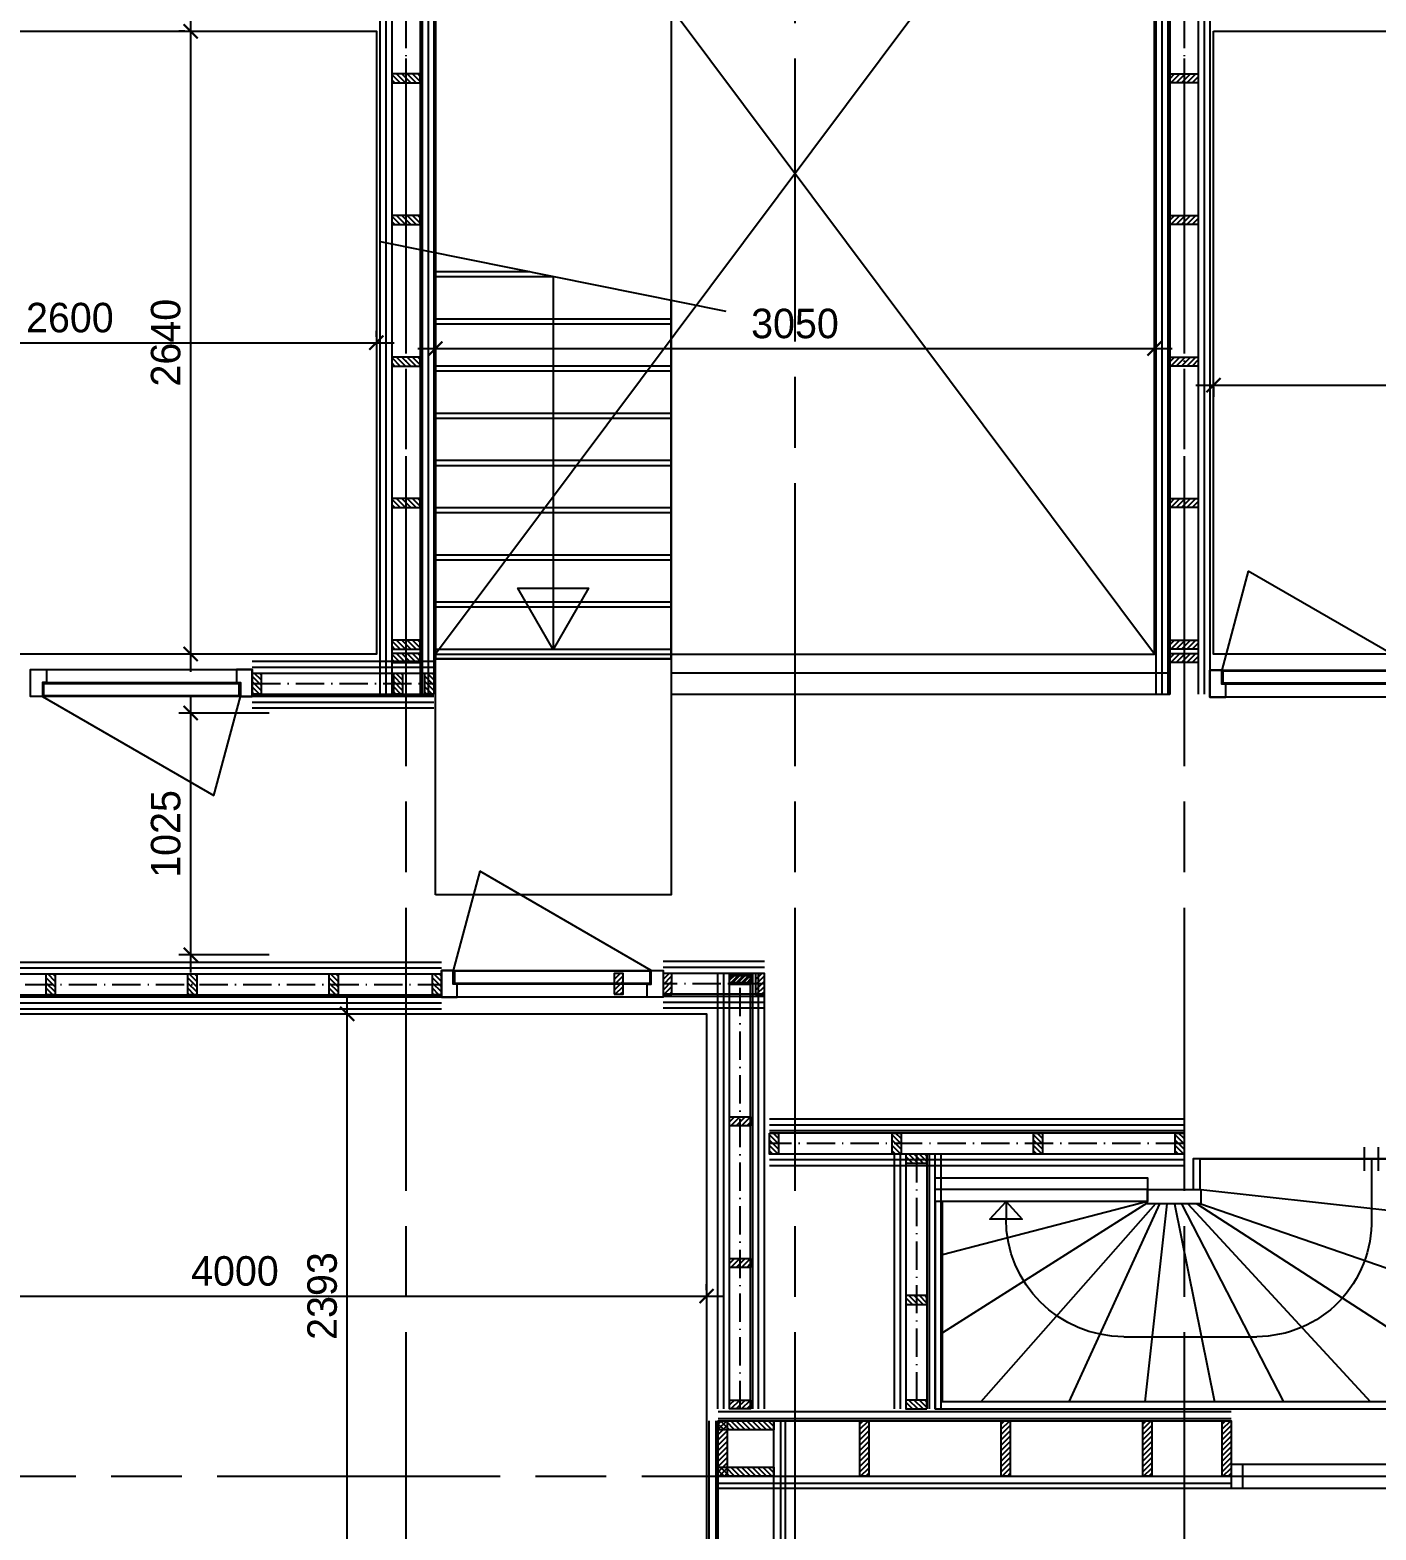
# Model space of a CAD drawing. Header units: millimetres. Extents: x -109306 to 269542, y -22401 to 197206.
# Drawn here: x 88955 to 94664, y 9021 to 15380 of the extents above; entities that cross this region are included whole.
import ezdxf

# ---------------------------------------------------------------- set-up
doc = ezdxf.new("R2010")
doc.units = ezdxf.units.MM
for name, pattern in [('CENTER', [36, 24, -3, 6, -3]), ('DASHDOT', [18.5, 12, -3, 0.5, -3]), ('DASHED', [19.05, 12.7, -6.35])]:
    doc.linetypes.add(name, pattern=pattern)
for name, color, linetype in [('18', 1, 'Continuous'), ('25', 2, 'Continuous'), ('DIMENSION', 1, 'Continuous'), ('STRAMIEN', 11, 'CENTER')]:
    doc.layers.add(name, color=color, linetype=linetype)
doc.styles.get("Standard").update_dxf_attribs({"font": ''})
doc.styles.get('Standard').set_extended_font_data('Century Gothic')
doc.dimstyles.new('1-50', dxfattribs={"dimscale": 50, "dimtxt": 2.5, "dimasz": 1.2, "dimexe": 1, "dimexo": 0, "dimgap": 0.8, "dimtad": 1, "dimdec": 0, "dimzin": 12, "dimdsep": 46, "dimtxsty": 'Standard', "dimblk1": 'ARCHTICK', "dimblk2": 'ARCHTICK', "dimsah": 1, "dimcen": 0.09, "dimdle": 1.5, "dimclrd": 256, "dimclre": 254, "dimclrt": 2, "dimadec": 0, "dimazin": 0, "dimtfac": 1, "dimtdec": 0, "dimtix": 1, "dimtofl": 0, "dimtmove": 2, "dimatfit": 3, "dimldrblk": 'ARCHTICK', "dimfxl": 1, "dimtolj": 1, "dimtzin": 0, "dimarcsym": 0})
pattern_1 = [(45, (600, -235), (-11.2253, 11.2253), [])]
pattern_2 = [(45, (-134, 0), (-11.2253, 11.2253), [])]
pattern_3 = [(45, (466, 0), (-11.2253, 11.2253), [])]
pattern_4 = [(45, (2922.5, 0), (-11.2253, 11.2253), [])]
pattern_5 = [(45, (1066, 0), (-11.2253, 11.2253), [])]
pattern_6 = [(45, (1666, 0), (-11.2253, 11.2253), [])]
pattern_7 = [(45, (2266, 0), (-11.2253, 11.2253), [])]
pattern_8 = [(45, (2866, 0), (-11.2253, 11.2253), [])]
pattern_9 = [(45, (600, -1e-13), (-11.2253, 11.2253), [])]
pattern_10 = [(45, (1200, -1e-13), (-11.2253, 11.2253), [])]
pattern_11 = [(45, (1800, -1e-13), (-11.2253, 11.2253), [])]

# ---------------------------------------------------------------- blocks, each defined once
blk = doc.blocks.new('*U890')
at = {"layer": '18'}
h = blk.add_hatch(dxfattribs=at)
h.set_pattern_fill('ANSI31', color=1, scale=5)
h.set_pattern_definition([(45, (0, -235), (-11.2253, 11.2253), [])])
h.paths.add_polyline_path([(-462, -235), (-500, -235), (-500, 0), (-462, 0)])
h = blk.add_hatch(dxfattribs=at)
h.set_pattern_fill('ANSI31', color=1, scale=5)
h.set_pattern_definition(pattern_1)
h.paths.add_polyline_path([(138, -235), (100, -235), (100, 0), (138, 0)])
h = blk.add_hatch(dxfattribs=at)
h.set_pattern_fill('ANSI31', color=1, scale=5)
h.set_pattern_definition(pattern_1)
h.paths.add_polyline_path([(138, -235), (100, -235), (100, 0), (138, 0)])
h = blk.add_hatch(dxfattribs=at)
h.set_pattern_fill('ANSI31', color=1, scale=5)
h.set_pattern_definition([(45, (1200, -235), (-11.2253, 11.2253), [])])
h.paths.add_polyline_path([(738, -235), (700, -235), (700, 0), (738, 0)])
h = blk.add_hatch(dxfattribs=at)
h.set_pattern_fill('ANSI31', color=1, scale=5)
h.set_pattern_definition([(45, (1200, -235), (-11.2253, 11.2253), [])])
h.paths.add_polyline_path([(738, -235), (700, -235), (700, 0), (738, 0)])
h = blk.add_hatch(dxfattribs=at)
h.set_pattern_fill('ANSI31', color=1, scale=5)
h.set_pattern_definition([(45, (1800, -235), (-11.2253, 11.2253), [])])
h.paths.add_polyline_path([(1338, -235), (1300, -235), (1300, 0), (1338, 0)])
h = blk.add_hatch(dxfattribs=at)
h.set_pattern_fill('ANSI31', color=1, scale=5)
h.set_pattern_definition([(45, (2137, -235), (-11.2253, 11.2253), [])])
h.paths.add_polyline_path([(1675, -235), (1637, -235), (1637, 0), (1675, 0)])
at = {"layer": '25'}
for points in [[(-500, 39), (1675, 39)], [(-500, 9), (1675, 9)], [(-500, 0), (1675, 0)], [(-500, -235), (1675, -235)], [(-500, -265), (1675, -265)], [(-500, -285), (1675, -285)]]:
    blk.add_lwpolyline(points, dxfattribs=at)
for points in [[(-462, -235), (-500, -235), (-500, 0), (-462, 0)], [(138, -235), (100, -235), (100, 0), (138, 0)], [(138, -235), (100, -235), (100, 0), (138, 0)], [(738, -235), (700, -235), (700, 0), (738, 0)], [(738, -235), (700, -235), (700, 0), (738, 0)], [(1338, -235), (1300, -235), (1300, 0), (1338, 0)], [(1675, -235), (1637, -235), (1637, 0), (1675, 0)]]:
    blk.add_lwpolyline(points, close=True, dxfattribs=at)
blk = doc.blocks.new('*U595')
at = {"layer": '18'}
h = blk.add_hatch(dxfattribs=at)
h.set_pattern_fill('ANSI31', color=1, scale=5)
h.set_pattern_definition(pattern_2)
h.paths.add_polyline_path([(-596, 60), (-634, 60), (-634, -60), (-596, -60)])
h = blk.add_hatch(dxfattribs=at)
h.set_pattern_fill('ANSI31', color=1, scale=5)
h.set_pattern_definition(pattern_3)
h.paths.add_polyline_path([(4, 60), (-34, 60), (-34, -60), (4, -60)])
h = blk.add_hatch(dxfattribs=at)
h.set_pattern_fill('ANSI31', color=1, scale=5)
h.set_pattern_definition(pattern_3)
h.paths.add_polyline_path([(4, 60), (-34, 60), (-34, -60), (4, -60)])
h = blk.add_hatch(dxfattribs=at)
h.set_pattern_fill('ANSI31', color=1, scale=5)
h.set_pattern_definition(pattern_5)
h.paths.add_polyline_path([(604, 60), (566, 60), (566, -60), (604, -60)])
h = blk.add_hatch(dxfattribs=at)
h.set_pattern_fill('ANSI31', color=1, scale=5)
h.set_pattern_definition(pattern_5)
h.paths.add_polyline_path([(604, 60), (566, 60), (566, -60), (604, -60)])
h = blk.add_hatch(dxfattribs=at)
h.set_pattern_fill('ANSI31', color=1, scale=5)
h.set_pattern_definition(pattern_6)
h.paths.add_polyline_path([(1204, 60), (1166, 60), (1166, -60), (1204, -60)])
h = blk.add_hatch(dxfattribs=at)
h.set_pattern_fill('ANSI31', color=1, scale=5)
h.set_pattern_definition(pattern_6)
h.paths.add_polyline_path([(1204, 60), (1166, 60), (1166, -60), (1204, -60)])
h = blk.add_hatch(dxfattribs=at)
h.set_pattern_fill('ANSI31', color=1, scale=5)
h.set_pattern_definition(pattern_7)
h.paths.add_polyline_path([(1804, 60), (1766, 60), (1766, -60), (1804, -60)])
h = blk.add_hatch(dxfattribs=at)
h.set_pattern_fill('ANSI31', color=1, scale=5)
h.set_pattern_definition(pattern_7)
h.paths.add_polyline_path([(1804, 60), (1766, 60), (1766, -60), (1804, -60)])
h = blk.add_hatch(dxfattribs=at)
h.set_pattern_fill('ANSI31', color=1, scale=5)
h.set_pattern_definition(pattern_8)
h.paths.add_polyline_path([(2404, 60), (2366, 60), (2366, -60), (2404, -60)])
h = blk.add_hatch(dxfattribs=at)
h.set_pattern_fill('ANSI31', color=1, scale=5)
h.set_pattern_definition(pattern_4)
h.paths.add_polyline_path([(2460.5, 60), (2422.5, 60), (2422.5, -60), (2460.5, -60)])
at = {"layer": '25'}
for points in [[(-634, 119), (2594.5, 119)], [(-634, 94), (2594.5, 94)], [(-634, 69), (2594.5, 69)], [(-634, 60), (2594.5, 60)], [(-634, -60), (2594.5, -60)], [(-634, -85), (2594.5, -85)], [(-634, -110), (2594.5, -110)]]:
    blk.add_lwpolyline(points, dxfattribs=at)
for points in [[(-596, 60), (-634, 60), (-634, -60), (-596, -60)], [(4, 60), (-34, 60), (-34, -60), (4, -60)], [(4, 60), (-34, 60), (-34, -60), (4, -60)], [(604, 60), (566, 60), (566, -60), (604, -60)], [(604, 60), (566, 60), (566, -60), (604, -60)], [(1204, 60), (1166, 60), (1166, -60), (1204, -60)], [(1204, 60), (1166, 60), (1166, -60), (1204, -60)], [(1804, 60), (1766, 60), (1766, -60), (1804, -60)], [(1804, 60), (1766, 60), (1766, -60), (1804, -60)], [(2404, 60), (2366, 60), (2366, -60), (2404, -60)], [(2460.5, 60), (2422.5, 60), (2422.5, -60), (2460.5, -60)]]:
    blk.add_lwpolyline(points, close=True, dxfattribs=at)
at = {"layer": 'DIMENSION', "linetype": 'DASHDOT', "ltscale": 10}
blk.add_lwpolyline([(-634, 0), (2594.5, 0)], dxfattribs=at)
blk = doc.blocks.new('*U538')
at = {"layer": '18'}
h = blk.add_hatch(dxfattribs=at)
h.set_pattern_fill('ANSI31', color=1, scale=5)
h.set_pattern_definition(pattern_2)
h.paths.add_polyline_path([(-596, 60), (-634, 60), (-634, -60), (-596, -60)])
h = blk.add_hatch(dxfattribs=at)
h.set_pattern_fill('ANSI31', color=1, scale=5)
h.set_pattern_definition(pattern_3)
h.paths.add_polyline_path([(4, 60), (-34, 60), (-34, -60), (4, -60)])
h = blk.add_hatch(dxfattribs=at)
h.set_pattern_fill('ANSI31', color=1, scale=5)
h.set_pattern_definition(pattern_3)
h.paths.add_polyline_path([(4, 60), (-34, 60), (-34, -60), (4, -60)])
h = blk.add_hatch(dxfattribs=at)
h.set_pattern_fill('ANSI31', color=1, scale=5)
h.set_pattern_definition(pattern_5)
h.paths.add_polyline_path([(604, 60), (566, 60), (566, -60), (604, -60)])
h = blk.add_hatch(dxfattribs=at)
h.set_pattern_fill('ANSI31', color=1, scale=5)
h.set_pattern_definition(pattern_5)
h.paths.add_polyline_path([(604, 60), (566, 60), (566, -60), (604, -60)])
h = blk.add_hatch(dxfattribs=at)
h.set_pattern_fill('ANSI31', color=1, scale=5)
h.set_pattern_definition(pattern_6)
h.paths.add_polyline_path([(1204, 60), (1166, 60), (1166, -60), (1204, -60)])
h = blk.add_hatch(dxfattribs=at)
h.set_pattern_fill('ANSI31', color=1, scale=5)
h.set_pattern_definition(pattern_6)
h.paths.add_polyline_path([(1204, 60), (1166, 60), (1166, -60), (1204, -60)])
h = blk.add_hatch(dxfattribs=at)
h.set_pattern_fill('ANSI31', color=1, scale=5)
h.set_pattern_definition(pattern_7)
h.paths.add_polyline_path([(1804, 60), (1766, 60), (1766, -60), (1804, -60)])
h = blk.add_hatch(dxfattribs=at)
h.set_pattern_fill('ANSI31', color=1, scale=5)
h.set_pattern_definition(pattern_7)
h.paths.add_polyline_path([(1804, 60), (1766, 60), (1766, -60), (1804, -60)])
h = blk.add_hatch(dxfattribs=at)
h.set_pattern_fill('ANSI31', color=1, scale=5)
h.set_pattern_definition(pattern_8)
h.paths.add_polyline_path([(2404, 60), (2366, 60), (2366, -60), (2404, -60)])
h = blk.add_hatch(dxfattribs=at)
h.set_pattern_fill('ANSI31', color=1, scale=5)
h.set_pattern_definition(pattern_4)
h.paths.add_polyline_path([(2460.5, 60), (2422.5, 60), (2422.5, -60), (2460.5, -60)])
at = {"layer": '25'}
for points in [[(-634, 119), (2594.5, 119)], [(-634, 94), (2594.5, 94)], [(-634, 69), (2594.5, 69)], [(-634, 60), (2594.5, 60)], [(-634, -60), (2594.5, -60)], [(-634, -85), (2594.5, -85)], [(-634, -110), (2594.5, -110)]]:
    blk.add_lwpolyline(points, dxfattribs=at)
for points in [[(-596, 60), (-634, 60), (-634, -60), (-596, -60)], [(4, 60), (-34, 60), (-34, -60), (4, -60)], [(4, 60), (-34, 60), (-34, -60), (4, -60)], [(604, 60), (566, 60), (566, -60), (604, -60)], [(604, 60), (566, 60), (566, -60), (604, -60)], [(1204, 60), (1166, 60), (1166, -60), (1204, -60)], [(1204, 60), (1166, 60), (1166, -60), (1204, -60)], [(1804, 60), (1766, 60), (1766, -60), (1804, -60)], [(1804, 60), (1766, 60), (1766, -60), (1804, -60)], [(2404, 60), (2366, 60), (2366, -60), (2404, -60)], [(2460.5, 60), (2422.5, 60), (2422.5, -60), (2460.5, -60)]]:
    blk.add_lwpolyline(points, close=True, dxfattribs=at)
at = {"layer": 'DIMENSION', "linetype": 'DASHDOT', "ltscale": 10}
blk.add_lwpolyline([(-634, 0), (2594.5, 0)], dxfattribs=at)
blk = doc.blocks.new('*U539')
at = {"layer": '18'}
h = blk.add_hatch(dxfattribs=at)
h.set_pattern_fill('ANSI31', color=1, scale=5)
h.paths.add_polyline_path([(-462, 44.5), (-500, 44.5), (-500, -44.5), (-462, -44.5)])
h = blk.add_hatch(dxfattribs=at)
h.set_pattern_fill('ANSI31', color=1, scale=5)
h.set_pattern_definition(pattern_9)
h.paths.add_polyline_path([(138, 44.5), (100, 44.5), (100, -44.5), (138, -44.5)])
h = blk.add_hatch(dxfattribs=at)
h.set_pattern_fill('ANSI31', color=1, scale=5)
h.set_pattern_definition(pattern_9)
h.paths.add_polyline_path([(138, 44.5), (100, 44.5), (100, -44.5), (138, -44.5)])
h = blk.add_hatch(dxfattribs=at)
h.set_pattern_fill('ANSI31', color=1, scale=5)
h.set_pattern_definition(pattern_10)
h.paths.add_polyline_path([(738, 44.5), (700, 44.5), (700, -44.5), (738, -44.5)])
h = blk.add_hatch(dxfattribs=at)
h.set_pattern_fill('ANSI31', color=1, scale=5)
h.set_pattern_definition([(45, (1719.5, -1e-13), (-11.2253, 11.2253), [])])
h.paths.add_polyline_path([(1257.5, 44.5), (1219.5, 44.5), (1219.5, -44.5), (1257.5, -44.5)])
at = {"layer": '25'}
for points in [[(-500, 103.5), (1257.5, 103.5)], [(-500, 78.5), (1257.5, 78.5)], [(-500, 53.5), (1257.5, 53.5)], [(-500, 44.5), (1257.5, 44.5)], [(-500, -44.5), (1257.5, -44.5)], [(-500, -69.5), (1257.5, -69.5)], [(-500, -94.5), (1257.5, -94.5)]]:
    blk.add_lwpolyline(points, dxfattribs=at)
for points in [[(-462, 44.5), (-500, 44.5), (-500, -44.5), (-462, -44.5)], [(138, 44.5), (100, 44.5), (100, -44.5), (138, -44.5)], [(138, 44.5), (100, 44.5), (100, -44.5), (138, -44.5)], [(738, 44.5), (700, 44.5), (700, -44.5), (738, -44.5)], [(1257.5, 44.5), (1219.5, 44.5), (1219.5, -44.5), (1257.5, -44.5)]]:
    blk.add_lwpolyline(points, close=True, dxfattribs=at)
at = {"layer": 'DIMENSION', "linetype": 'DASHDOT', "ltscale": 10}
blk.add_lwpolyline([(-500, 0), (1257.5, 0)], dxfattribs=at)
blk = doc.blocks.new('trap_boven')
blk.add_line((1472.2, -1232.7), (1767.8, 232.7))
for points in [[(-1000, 0), (0, 0), (0, -1000), (-1000, -1000)], [(40, -1000), (40, 0), (0, 0), (0, -1000)], [(0, 0), (3040, 0), (3040, -1000), (0, -1000)], [(20, 0), (20, -1000), (240, -1000), (240, 0)], [(220, 0), (220, -1000), (440, -1000), (440, 0)], [(420, 0), (420, -1000), (640, -1000), (640, 0)], [(620, 0), (620, -1000), (840, -1000), (840, 0)], [(820, 0), (820, -1000), (1040, -1000), (1040, 0)], [(1020, 0), (1020, -1000), (1240, -1000), (1240, 0)], [(1220, 0), (1220, -1000), (1440, -1000), (1440, 0)]]:
    blk.add_lwpolyline(points, close=True)
for points in [[(1519.2, -1000), (0, -1000), (0, 0), (1720.8, 0)], [(1640, -400.8), (1640, 0), (1420, 0), (1420, -1000), (1519.2, -1000)], [(1720.8, 0), (1620, 0), (1620, -500)]]:
    blk.add_lwpolyline(points)
at = {"layer": '18'}
for points in [[(40, -500), (299.8, -350), (299.8, -650), (40, -500)], [(1620, -500), (40, -500)]]:
    blk.add_lwpolyline(points, dxfattribs=at)
blk = doc.blocks.new('stramien_COEN')
at = {"layer": 'STRAMIEN', "ltscale": 50}
for points in [[(3010, 13020), (3010, -1790)], [(4660, 13020), (4660, -1790)], [(6310, 13020), (6310, -1790)], [(-1390, 3410), (12510, 3410)]]:
    blk.add_lwpolyline(points, dxfattribs=at)
blk = doc.blocks.new('*U541')
at = {"layer": '18'}
h = blk.add_hatch(dxfattribs=at)
h.set_pattern_fill('ANSI31', color=1, scale=5)
h.paths.add_polyline_path([(-462, 44.5), (-500, 44.5), (-500, -44.5), (-462, -44.5)])
h = blk.add_hatch(dxfattribs=at)
h.set_pattern_fill('ANSI31', color=1, scale=5)
h.set_pattern_definition(pattern_9)
h.paths.add_polyline_path([(138, 44.5), (100, 44.5), (100, -44.5), (138, -44.5)])
h = blk.add_hatch(dxfattribs=at)
h.set_pattern_fill('ANSI31', color=1, scale=5)
h.set_pattern_definition(pattern_9)
h.paths.add_polyline_path([(138, 44.5), (100, 44.5), (100, -44.5), (138, -44.5)])
h = blk.add_hatch(dxfattribs=at)
h.set_pattern_fill('ANSI31', color=1, scale=5)
h.set_pattern_definition(pattern_10)
h.paths.add_polyline_path([(738, 44.5), (700, 44.5), (700, -44.5), (738, -44.5)])
h = blk.add_hatch(dxfattribs=at)
h.set_pattern_fill('ANSI31', color=1, scale=5)
h.set_pattern_definition(pattern_10)
h.paths.add_polyline_path([(738, 44.5), (700, 44.5), (700, -44.5), (738, -44.5)])
h = blk.add_hatch(dxfattribs=at)
h.set_pattern_fill('ANSI31', color=1, scale=5)
h.set_pattern_definition(pattern_11)
h.paths.add_polyline_path([(1338, 44.5), (1300, 44.5), (1300, -44.5), (1338, -44.5)])
h = blk.add_hatch(dxfattribs=at)
h.set_pattern_fill('ANSI31', color=1, scale=5)
h.set_pattern_definition(pattern_11)
h.paths.add_polyline_path([(1338, 44.5), (1300, 44.5), (1300, -44.5), (1338, -44.5)])
h = blk.add_hatch(dxfattribs=at)
h.set_pattern_fill('ANSI31', color=1, scale=5)
h.set_pattern_definition([(45, (2400, -1e-13), (-11.2253, 11.2253), [])])
h.paths.add_polyline_path([(1938, 44.5), (1900, 44.5), (1900, -44.5), (1938, -44.5)])
h = blk.add_hatch(dxfattribs=at)
h.set_pattern_fill('ANSI31', color=1, scale=5)
h.set_pattern_definition([(45, (2837.495, -1e-13), (-11.2253, 11.2253), [])])
h.paths.add_polyline_path([(2375.5, 44.5), (2337.5, 44.5), (2337.5, -44.5), (2375.5, -44.5)])
at = {"layer": '25'}
for points in [[(-500, 103.5), (2375.5, 103.5)], [(-500, 78.5), (2375.5, 78.5)], [(-500, 53.5), (2375.5, 53.5)], [(-500, 44.5), (2375.5, 44.5)], [(-500, -44.5), (2375.5, -44.5)], [(-500, -69.5), (2375.5, -69.5)], [(-500, -94.5), (2375.5, -94.5)]]:
    blk.add_lwpolyline(points, dxfattribs=at)
for points in [[(-462, 44.5), (-500, 44.5), (-500, -44.5), (-462, -44.5)], [(138, 44.5), (100, 44.5), (100, -44.5), (138, -44.5)], [(138, 44.5), (100, 44.5), (100, -44.5), (138, -44.5)], [(738, 44.5), (700, 44.5), (700, -44.5), (738, -44.5)], [(738, 44.5), (700, 44.5), (700, -44.5), (738, -44.5)], [(1338, 44.5), (1300, 44.5), (1300, -44.5), (1338, -44.5)], [(1338, 44.5), (1300, 44.5), (1300, -44.5), (1338, -44.5)], [(1938, 44.5), (1900, 44.5), (1900, -44.5), (1938, -44.5)], [(2375.5, 44.5), (2337.5, 44.5), (2337.5, -44.5), (2375.5, -44.5)]]:
    blk.add_lwpolyline(points, close=True, dxfattribs=at)
at = {"layer": 'DIMENSION', "linetype": 'DASHDOT', "ltscale": 10}
blk.add_lwpolyline([(-500, 0), (2375.5, 0)], dxfattribs=at)
blk = doc.blocks.new('spiltrap_2200x950')
for p, q in [((-1380, -306.5), (-817, -306.5)), ((-1880, -880), (-1880, -806.5))]:
    blk.add_line(p, q)
for points in [[(-1087, -930), (-1057, -930), (-1057, -1060), (-30, -1060), (-30, -30), (-2150, -30), (-2150, -880), (-2180, -880), (-2180, 0), (0, 0), (0, -1060), (-1087, -1060), (-1087, -1060), (-1087, -1060), (-1087, -930), (-1087, -930)], [(-1245.7, -870), (-1986.3, -30)], [(-1228.5, -870), (-1613.5, -30)], [(-1197.9, -870), (-1291.6, -30)], [(-1166.1, -870), (-995.6, -30)], [(-1135.2, -870), (-703.8, -30)], [(-1108.9, -870), (-334.8, -30)], [(-1071.2, -870), (-30, -197)], [(-1280, -873.2), (-2150, -323.4)], [(-1054, -870), (-30, -517)], [(-1280, -880), (-2150, -652.8)], [(-1054, -930), (-30, -816.9)], [(-330, -1060), (-330, -806.5)], [(-360, -1010), (-360, -1110)], [(-300, -1010), (-300, -1110)]]:
    blk.add_lwpolyline(points)
for points in [[(-1880, -880), (-1811.7, -805), (-1948.3, -805)], [(-2180, -880), (-2180, -980), (-1280, -980), (-1280, -880)], [(-1280, -930), (-1054, -930), (-1054, -870), (-1280, -870)]]:
    blk.add_lwpolyline(points, close=True)
at = {"linetype": 'DASHED', "ltscale": 0.05}
blk.add_lwpolyline([(-1280, -930), (-2180, -930)], dxfattribs=at)
for centre, radius, start, end in [((-1380, -806.5), 500, 90, 180), ((-818.9, -795.5), 489, 358.71634, 89.77443)]:
    blk.add_arc(centre, radius, start, end)
blk = doc.blocks.new('*U540')
at = {"layer": '18'}
h = blk.add_hatch(dxfattribs=at)
h.set_pattern_fill('ANSI31', color=1, scale=5)
h.paths.add_polyline_path([(-462, 44.5), (-500, 44.5), (-500, -44.5), (-462, -44.5)])
h = blk.add_hatch(dxfattribs=at)
h.set_pattern_fill('ANSI31', color=1, scale=5)
h.set_pattern_definition(pattern_9)
h.paths.add_polyline_path([(138, 44.5), (100, 44.5), (100, -44.5), (138, -44.5)])
h = blk.add_hatch(dxfattribs=at)
h.set_pattern_fill('ANSI31', color=1, scale=5)
h.set_pattern_definition([(45, (600, -1e-13), (-11.2253, 11.2253), [])])
h.paths.add_polyline_path([(138, 44.5), (100, 44.5), (100, -44.5), (138, -44.5)])
h = blk.add_hatch(dxfattribs=at)
h.set_pattern_fill('ANSI31', color=1, scale=5)
h.set_pattern_definition(pattern_10)
h.paths.add_polyline_path([(738, 44.5), (700, 44.5), (700, -44.5), (738, -44.5)])
h = blk.add_hatch(dxfattribs=at)
h.set_pattern_fill('ANSI31', color=1, scale=5)
h.set_pattern_definition(pattern_10)
h.paths.add_polyline_path([(738, 44.5), (700, 44.5), (700, -44.5), (738, -44.5)])
h = blk.add_hatch(dxfattribs=at)
h.set_pattern_fill('ANSI31', color=1, scale=5)
h.set_pattern_definition(pattern_11)
h.paths.add_polyline_path([(1338, 44.5), (1300, 44.5), (1300, -44.5), (1338, -44.5)])
h = blk.add_hatch(dxfattribs=at)
h.set_pattern_fill('ANSI31', color=1, scale=5)
h.set_pattern_definition([(45, (1806.5, -1e-13), (-11.2253, 11.2253), [])])
h.paths.add_polyline_path([(1344.5, 44.5), (1306.5, 44.5), (1306.5, -44.5), (1344.5, -44.5)])
at = {"layer": '25'}
for points in [[(-500, 103.5), (1344.5, 103.5)], [(-500, 78.5), (1344.5, 78.5)], [(-500, 53.5), (1344.5, 53.5)], [(-500, 44.5), (1344.5, 44.5)], [(-500, -44.5), (1344.5, -44.5)], [(-500, -69.5), (1344.5, -69.5)], [(-500, -94.5), (1344.5, -94.5)]]:
    blk.add_lwpolyline(points, dxfattribs=at)
for points in [[(-462, 44.5), (-500, 44.5), (-500, -44.5), (-462, -44.5)], [(138, 44.5), (100, 44.5), (100, -44.5), (138, -44.5)], [(138, 44.5), (100, 44.5), (100, -44.5), (138, -44.5)], [(738, 44.5), (700, 44.5), (700, -44.5), (738, -44.5)], [(738, 44.5), (700, 44.5), (700, -44.5), (738, -44.5)], [(1338, 44.5), (1300, 44.5), (1300, -44.5), (1338, -44.5)], [(1344.5, 44.5), (1306.5, 44.5), (1306.5, -44.5), (1344.5, -44.5)]]:
    blk.add_lwpolyline(points, close=True, dxfattribs=at)
at = {"layer": 'DIMENSION', "linetype": 'DASHDOT', "ltscale": 10}
blk.add_lwpolyline([(-500, 0), (1344.5, 0)], dxfattribs=at)
blk = doc.blocks.new('*U544')
at = {"layer": '18'}
h = blk.add_hatch(dxfattribs=at)
h.set_pattern_fill('ANSI31', color=1, scale=5)
h.set_pattern_definition([(45, (1173.283, -1e-13), (-11.2253, 11.2253), [])])
h.paths.add_polyline_path([(711.3, 44.5), (673.3, 44.5), (673.3, -44.5), (711.3, -44.5)])
h = blk.add_hatch(dxfattribs=at)
h.set_pattern_fill('ANSI31', color=1, scale=5)
h.set_pattern_definition([(45, (1773.283, -1e-13), (-11.2253, 11.2253), [])])
h.paths.add_polyline_path([(1311.3, 44.5), (1273.3, 44.5), (1273.3, -44.5), (1311.3, -44.5)])
h = blk.add_hatch(dxfattribs=at)
h.set_pattern_fill('ANSI31', color=1, scale=5)
h.set_pattern_definition([(45, (1906, -1e-13), (-11.2253, 11.2253), [])])
h.paths.add_polyline_path([(1444, 44.5), (1406, 44.5), (1406, -44.5), (1444, -44.5)])
at = {"layer": '25'}
for points in [[(673.3, 103.5), (1444, 103.5)], [(673.3, 78.5), (1444, 78.5)], [(673.3, 53.5), (1444, 53.5)], [(673.3, 44.5), (1444, 44.5)], [(673.3, -44.5), (1444, -44.5)], [(673.3, -69.5), (1444, -69.5)], [(673.3, -94.5), (1444, -94.5)]]:
    blk.add_lwpolyline(points, dxfattribs=at)
for points in [[(711.3, 44.5), (673.3, 44.5), (673.3, -44.5), (711.3, -44.5)], [(1311.3, 44.5), (1273.3, 44.5), (1273.3, -44.5), (1311.3, -44.5)], [(1444, 44.5), (1406, 44.5), (1406, -44.5), (1444, -44.5)]]:
    blk.add_lwpolyline(points, close=True, dxfattribs=at)
at = {"layer": 'DIMENSION', "linetype": 'DASHDOT', "ltscale": 10}
blk.add_lwpolyline([(673.3, 0), (1444, 0)], dxfattribs=at)
blk = doc.blocks.new('_ARCHTICK')
at = {"color": 0, "linetype": 'ByBlock', "const_width": 0.15}
blk.add_lwpolyline([(-0.5, -0.5), (0.5, 0.5)], dxfattribs=at)
blk = doc.blocks.new('*D495')
at = {"layer": 'Defpoints', "color": 0, "transparency": 16777216}
for p in [(93974.6, 13891.6), (97974.6, 13874.1), (97974.6, 13874.1)]:
    blk.add_point(p, dxfattribs=at)
at = {"layer": 'DIMENSION', "lineweight": -2, "transparency": 16777216}
blk.add_line((93899.6, 13874.1), (98049.6, 13874.1), dxfattribs=at)
at = {"layer": 'DIMENSION', "color": 254, "lineweight": -2, "transparency": 16777216}
for p, q in [((93974.6, 13866.6), (93974.6, 13824.1)), ((97974.6, 13899.1), (97974.6, 13924.1))]:
    blk.add_line(p, q, dxfattribs=at)
at = {"layer": 'DIMENSION', "lineweight": -2, "transparency": 16777216, "xscale": 59.99999999999995, "yscale": 59.99999999999995, "zscale": 59.99999999999995, "rotation": 180}
blk.add_blockref('_ARCHTICK', (93974.6, 13874.1), dxfattribs=at)
at = {"layer": 'DIMENSION', "lineweight": -2, "transparency": 16777216, "xscale": 59.99999999999995, "yscale": 59.99999999999995, "zscale": 59.99999999999995}
blk.add_blockref('_ARCHTICK', (97974.6, 13874.1), dxfattribs=at)
at = {"layer": 'DIMENSION', "color": 2, "transparency": 16777216, "insert": (95974.6, 13979.7), "char_height": 125, "attachment_point": 5}
blk.add_mtext('\\A1;4000', dxfattribs=at)
blk = doc.blocks.new('*D497')
at = {"layer": 'Defpoints', "color": 0, "transparency": 16777216}
for p in [(87824.6, 10012.8), (91824.6, 10012.8), (91824.6, 10012.8)]:
    blk.add_point(p, dxfattribs=at)
at = {"layer": 'DIMENSION', "color": 254, "lineweight": -2, "transparency": 16777216}
for p, q in [((87824.6, 10037.8), (87824.6, 10062.8)), ((91824.6, 10037.8), (91824.6, 10062.8))]:
    blk.add_line(p, q, dxfattribs=at)
at = {"layer": 'DIMENSION', "lineweight": -2, "transparency": 16777216}
blk.add_line((87749.6, 10012.8), (91899.6, 10012.8), dxfattribs=at)
at = {"layer": 'DIMENSION', "lineweight": -2, "transparency": 16777216, "xscale": 59.99999999999995, "yscale": 59.99999999999995, "zscale": 59.99999999999995, "rotation": 180}
blk.add_blockref('_ARCHTICK', (87824.6, 10012.8), dxfattribs=at)
at = {"layer": 'DIMENSION', "lineweight": -2, "transparency": 16777216, "xscale": 59.99999999999995, "yscale": 59.99999999999995, "zscale": 59.99999999999995}
blk.add_blockref('_ARCHTICK', (91824.6, 10012.8), dxfattribs=at)
at = {"layer": 'DIMENSION', "color": 2, "transparency": 16777216, "insert": (89824.6, 10118.5), "char_height": 125, "attachment_point": 5}
blk.add_mtext('\\A1;4000', dxfattribs=at)
blk = doc.blocks.new('*D498')
at = {"layer": 'Defpoints', "color": 0, "transparency": 16777216}
for p in [(89824.6, 11209.1), (90300.7, 11209.1), (89824.6, 8816.6)]:
    blk.add_point(p, dxfattribs=at)
at = {"layer": 'DIMENSION', "lineweight": -2, "transparency": 16777216}
blk.add_line((90300.7, 8741.6), (90300.7, 11284.1), dxfattribs=at)
at = {"layer": 'DIMENSION', "color": 254, "lineweight": -2, "transparency": 16777216}
for p, q in [((89849.6, 11209.1), (90350.7, 11209.1)), ((89849.6, 8816.6), (90350.7, 8816.6))]:
    blk.add_line(p, q, dxfattribs=at)
at = {"layer": 'DIMENSION', "lineweight": -2, "transparency": 16777216, "xscale": 59.99999999999995, "yscale": 59.99999999999995, "zscale": 59.99999999999995}
for p, rotation in [((90300.7, 11209.1), 90), ((90300.7, 8816.6), 270)]:
    blk.add_blockref('_ARCHTICK', p, dxfattribs=dict(at, rotation=rotation))
at = {"layer": 'DIMENSION', "color": 2, "transparency": 16777216, "insert": (90195.1, 10012.8), "char_height": 125, "attachment_point": 5, "rotation": 90}
blk.add_mtext('\\A1;2393', dxfattribs=at)
blk = doc.blocks.new('*D499')
at = {"layer": 'Defpoints', "color": 0, "transparency": 16777216}
for p in [(87824.6, 14054.1), (90424.6, 14054.1), (90424.6, 14054.1)]:
    blk.add_point(p, dxfattribs=at)
at = {"layer": 'DIMENSION', "lineweight": -2, "transparency": 16777216}
blk.add_line((87749.6, 14054.1), (90499.6, 14054.1), dxfattribs=at)
at = {"layer": 'DIMENSION', "color": 254, "lineweight": -2, "transparency": 16777216}
for p, q in [((87824.6, 14079.1), (87824.6, 14104.1)), ((90424.6, 14079.1), (90424.6, 14104.1))]:
    blk.add_line(p, q, dxfattribs=at)
at = {"layer": 'DIMENSION', "lineweight": -2, "transparency": 16777216, "xscale": 59.99999999999995, "yscale": 59.99999999999995, "zscale": 59.99999999999995, "rotation": 180}
blk.add_blockref('_ARCHTICK', (87824.6, 14054.1), dxfattribs=at)
at = {"layer": 'DIMENSION', "lineweight": -2, "transparency": 16777216, "xscale": 59.99999999999995, "yscale": 59.99999999999995, "zscale": 59.99999999999995}
blk.add_blockref('_ARCHTICK', (90424.6, 14054.1), dxfattribs=at)
at = {"layer": 'DIMENSION', "color": 2, "transparency": 16777216, "insert": (89124.6, 14159.7), "char_height": 125, "attachment_point": 5}
blk.add_mtext('\\A1;2600', dxfattribs=at)
blk = doc.blocks.new('*D500')
at = {"layer": 'Defpoints', "color": 0, "transparency": 16777216}
for p in [(89637.1, 15374.1), (89637.1, 15374.1), (89637.1, 12734.1)]:
    blk.add_point(p, dxfattribs=at)
at = {"layer": 'DIMENSION', "lineweight": -2, "transparency": 16777216}
blk.add_line((89637.1, 12659.1), (89637.1, 15449.1), dxfattribs=at)
at = {"layer": 'DIMENSION', "color": 254, "lineweight": -2, "transparency": 16777216}
for p, q in [((89612.1, 15374.1), (89587.1, 15374.1)), ((89612.1, 12734.1), (89587.1, 12734.1))]:
    blk.add_line(p, q, dxfattribs=at)
at = {"layer": 'DIMENSION', "lineweight": -2, "transparency": 16777216, "xscale": 59.99999999999995, "yscale": 59.99999999999995, "zscale": 59.99999999999995}
for p, rotation in [((89637.1, 15374.1), 90), ((89637.1, 12734.1), 270)]:
    blk.add_blockref('_ARCHTICK', p, dxfattribs=dict(at, rotation=rotation))
at = {"layer": 'DIMENSION', "color": 2, "transparency": 16777216, "insert": (89531.5, 14054.1), "char_height": 125, "attachment_point": 5, "rotation": 90}
blk.add_mtext('\\A1;2640', dxfattribs=at)
blk = doc.blocks.new('*D503')
at = {"layer": 'Defpoints', "color": 0, "transparency": 16777216}
for p in [(93724.6, 14029.1), (90674.6, 13534.1), (93724.6, 13534.1)]:
    blk.add_point(p, dxfattribs=at)
at = {"layer": 'DIMENSION', "color": 254, "lineweight": -2, "transparency": 16777216}
for p, q in [((90674.6, 13559.1), (90674.6, 14079.1)), ((93724.6, 13559.1), (93724.6, 14079.1))]:
    blk.add_line(p, q, dxfattribs=at)
at = {"layer": 'DIMENSION', "lineweight": -2, "transparency": 16777216}
blk.add_line((90599.6, 14029.1), (93799.6, 14029.1), dxfattribs=at)
at = {"layer": 'DIMENSION', "lineweight": -2, "transparency": 16777216, "xscale": 59.99999999999995, "yscale": 59.99999999999995, "zscale": 59.99999999999995, "rotation": 180}
blk.add_blockref('_ARCHTICK', (90674.6, 14029.1), dxfattribs=at)
at = {"layer": 'DIMENSION', "lineweight": -2, "transparency": 16777216, "xscale": 59.99999999999995, "yscale": 59.99999999999995, "zscale": 59.99999999999995}
blk.add_blockref('_ARCHTICK', (93724.6, 14029.1), dxfattribs=at)
at = {"layer": 'DIMENSION', "color": 2, "transparency": 16777216, "insert": (92199.6, 14134.7), "char_height": 125, "attachment_point": 5}
blk.add_mtext('\\A1;3050', dxfattribs=at)
blk = doc.blocks.new('*D504')
at = {"layer": 'Defpoints', "color": 0, "transparency": 16777216}
for p in [(89637.1, 12484.1), (89994.7, 12484.1), (89994.7, 11459.1)]:
    blk.add_point(p, dxfattribs=at)
at = {"layer": 'DIMENSION', "lineweight": -2, "transparency": 16777216}
blk.add_line((89637.1, 11384.1), (89637.1, 12559.1), dxfattribs=at)
at = {"layer": 'DIMENSION', "color": 254, "lineweight": -2, "transparency": 16777216}
for p, q in [((89969.7, 12484.1), (89587.1, 12484.1)), ((89969.7, 11459.1), (89587.1, 11459.1))]:
    blk.add_line(p, q, dxfattribs=at)
at = {"layer": 'DIMENSION', "lineweight": -2, "transparency": 16777216, "xscale": 59.99999999999995, "yscale": 59.99999999999995, "zscale": 59.99999999999995}
for p, rotation in [((89637.1, 12484.1), 90), ((89637.1, 11459.1), 270)]:
    blk.add_blockref('_ARCHTICK', p, dxfattribs=dict(at, rotation=rotation))
at = {"layer": 'DIMENSION', "color": 2, "transparency": 16777216, "insert": (89531.5, 11971.6), "char_height": 125, "attachment_point": 5, "rotation": 90}
blk.add_mtext('\\A1;1025', dxfattribs=at)
blk = doc.blocks.new('*U557')
at = {"layer": '18'}
for points in [[(-307.5, 477), (-420, 57)], [(420, 57), (-307.5, 477)]]:
    blk.add_lwpolyline(points, dxfattribs=at)
at = {"layer": '25'}
blk.add_line((403, -2), (-403, -2), dxfattribs=at)
for points in [[(470, -57), (-470, -57), (-470, 57), (470, 57)], [(415, 53), (-415, 53), (-415, 3), (415, 3)]]:
    blk.add_lwpolyline(points, close=True, dxfattribs=at)
for points in [[(-470, 57), (-470, -57), (-403, -57), (-403, -2), (-420, -2), (-420, 57), (-470, 57)], [(470, 57), (470, -57), (403, -57), (403, -2), (420, -2), (420, 57), (470, 57)]]:
    blk.add_lwpolyline(points, dxfattribs=at)
blk = doc.blocks.new('*U902')
at = {"layer": '18'}
for points in [[(-307.5, -477), (-420, -57)], [(420, -57), (-307.5, -477)]]:
    blk.add_lwpolyline(points, dxfattribs=at)
at = {"layer": '25'}
blk.add_line((403, 2), (-403, 2), dxfattribs=at)
for points in [[(470, 57), (-470, 57), (-470, -57), (470, -57)], [(415, -53), (-415, -53), (-415, -3), (415, -3)]]:
    blk.add_lwpolyline(points, close=True, dxfattribs=at)
for points in [[(-470, -57), (-470, 57), (-403, 57), (-403, 2), (-420, 2), (-420, -57), (-470, -57)], [(470, -57), (470, 57), (403, 57), (403, 2), (420, 2), (420, -57), (470, -57)]]:
    blk.add_lwpolyline(points, dxfattribs=at)
blk = doc.blocks.new('*U599')
at = {"layer": '18'}
h = blk.add_hatch(dxfattribs=at)
h.set_pattern_fill('ANSI31', color=1, scale=5)
h.set_pattern_definition([(45, (115.965, -235), (-11.2253, 11.2253), [])])
h.paths.add_polyline_path([(-346, -235), (-384, -235), (-384, 0), (-346, 0)])
h = blk.add_hatch(dxfattribs=at)
h.set_pattern_fill('ANSI31', color=1, scale=5)
h.set_pattern_definition([(45, (715.965, -235), (-11.2253, 11.2253), [])])
h.paths.add_polyline_path([(254, -235), (216, -235), (216, 0), (254, 0)])
h = blk.add_hatch(dxfattribs=at)
h.set_pattern_fill('ANSI31', color=1, scale=5)
h.set_pattern_definition([(45, (912.965, -235), (-11.2253, 11.2253), [])])
h.paths.add_polyline_path([(451, -235), (413, -235), (413, 0), (451, 0)])
at = {"layer": '25'}
for points in [[(-384, 39), (451, 39)], [(-384, 9), (451, 9)], [(-384, 0), (451, 0)], [(-384, -235), (451, -235)], [(-384, -265), (451, -265)], [(-384, -285), (451, -285)]]:
    blk.add_lwpolyline(points, dxfattribs=at)
for points in [[(-346, -235), (-384, -235), (-384, 0), (-346, 0)], [(254, -235), (216, -235), (216, 0), (254, 0)], [(451, -235), (413, -235), (413, 0), (451, 0)]]:
    blk.add_lwpolyline(points, close=True, dxfattribs=at)
blk = doc.blocks.new('*U903')
at = {"layer": '18'}
for points in [[(-420, -57), (307.5, -477)], [(307.5, -477), (420, -57)]]:
    blk.add_lwpolyline(points, dxfattribs=at)
at = {"layer": '25'}
blk.add_line((-403, 2), (403, 2), dxfattribs=at)
for points in [[(-470, 57), (470, 57), (470, -57), (-470, -57)], [(-415, -53), (415, -53), (415, -3), (-415, -3)]]:
    blk.add_lwpolyline(points, close=True, dxfattribs=at)
for points in [[(-470, -57), (-470, 57), (-403, 57), (-403, 2), (-420, 2), (-420, -57), (-470, -57)], [(470, -57), (470, 57), (403, 57), (403, 2), (420, 2), (420, -57), (470, -57)]]:
    blk.add_lwpolyline(points, dxfattribs=at)
blk = doc.blocks.new('*U609')
at = {"layer": '18'}
h = blk.add_hatch(dxfattribs=at)
h.set_pattern_fill('ANSI31', color=1, scale=5)
h.set_pattern_definition([(45, (1244.495, -1e-13), (-11.2253, 11.2253), [])])
h.paths.add_polyline_path([(782.5, 44.5), (744.5, 44.5), (744.5, -44.5), (782.5, -44.5)])
h = blk.add_hatch(dxfattribs=at)
h.set_pattern_fill('ANSI31', color=1, scale=5)
h.set_pattern_definition([(45, (1637, -1e-13), (-11.2253, 11.2253), [])])
h.paths.add_polyline_path([(1175, 44.5), (1137, 44.5), (1137, -44.5), (1175, -44.5)])
h = blk.add_hatch(dxfattribs=at)
h.set_pattern_fill('ANSI31', color=1, scale=5)
h.set_pattern_definition([(45, (1844.495, -1e-13), (-11.2253, 11.2253), [])])
h.paths.add_polyline_path([(1382.5, 44.5), (1344.5, 44.5), (1344.5, -44.5), (1382.5, -44.5)])
at = {"layer": '25'}
for points in [[(744.5, 103.5), (1175, 103.5)], [(744.5, 78.5), (1175, 78.5)], [(744.5, 53.5), (1175, 53.5)], [(744.5, 44.5), (1175, 44.5)], [(744.5, -44.5), (1175, -44.5)], [(744.5, -69.5), (1175, -69.5)], [(744.5, -94.5), (1175, -94.5)]]:
    blk.add_lwpolyline(points, dxfattribs=at)
for points in [[(782.5, 44.5), (744.5, 44.5), (744.5, -44.5), (782.5, -44.5)], [(1175, 44.5), (1137, 44.5), (1137, -44.5), (1175, -44.5)], [(1382.5, 44.5), (1344.5, 44.5), (1344.5, -44.5), (1382.5, -44.5)]]:
    blk.add_lwpolyline(points, close=True, dxfattribs=at)
at = {"layer": 'DIMENSION', "linetype": 'DASHDOT', "ltscale": 10}
blk.add_lwpolyline([(744.5, 0), (1175, 0)], dxfattribs=at)
blk = doc.blocks.new('*U613')
at = {"layer": '18'}
h = blk.add_hatch(dxfattribs=at)
h.set_pattern_fill('ANSI31', color=1, scale=5)
h.set_pattern_definition([(45, (-316.5, -1e-13), (-11.2253, 11.2253), [])])
h.paths.add_polyline_path([(-778.5, 44.5), (-816.5, 44.5), (-816.5, -44.5), (-778.5, -44.5)])
h = blk.add_hatch(dxfattribs=at)
h.set_pattern_fill('ANSI31', color=1, scale=5)
h.set_pattern_definition([(45, (283.5, -1e-13), (-11.2253, 11.2253), [])])
h.paths.add_polyline_path([(-178.5, 44.5), (-216.5, 44.5), (-216.5, -44.5), (-178.5, -44.5)])
h = blk.add_hatch(dxfattribs=at)
h.set_pattern_fill('ANSI31', color=1, scale=5)
h.set_pattern_definition([(45, (726, -1e-13), (-11.2253, 11.2253), [])])
h.paths.add_polyline_path([(264, 44.5), (226, 44.5), (226, -44.5), (264, -44.5)])
at = {"layer": '25'}
for points in [[(-816.5, 103.5), (264, 103.5)], [(-816.5, 78.5), (264, 78.5)], [(-816.5, 53.5), (264, 53.5)], [(-816.5, 44.5), (264, 44.5)], [(-816.5, -44.5), (264, -44.5)], [(-816.5, -69.5), (264, -69.5)], [(-816.5, -94.5), (264, -94.5)]]:
    blk.add_lwpolyline(points, dxfattribs=at)
for points in [[(-778.5, 44.5), (-816.5, 44.5), (-816.5, -44.5), (-778.5, -44.5)], [(-178.5, 44.5), (-216.5, 44.5), (-216.5, -44.5), (-178.5, -44.5)], [(264, 44.5), (226, 44.5), (226, -44.5), (264, -44.5)]]:
    blk.add_lwpolyline(points, close=True, dxfattribs=at)
at = {"layer": 'DIMENSION', "linetype": 'DASHDOT', "ltscale": 10}
blk.add_lwpolyline([(-816.5, 0), (264, 0)], dxfattribs=at)
blk = doc.blocks.new('*U889')
at = {"layer": '25'}
for points in [[(-300, -50), (500, -50), (500, 50), (-300, 50)], [(-250, 50), (-300, 50), (-300, -50), (-250, -50)], [(450, 50), (500, 50), (500, -50), (450, -50)]]:
    blk.add_lwpolyline(points, close=True, dxfattribs=at)
blk.add_lwpolyline([(-250, 0), (450, 0)], dxfattribs=at)

msp = doc.modelspace()

# ---------------------------------------------------------------- linework, layer by layer
for points in [[(90674.6, 12734.1), (93724.6, 12734.1), (93724.6, 16809.1), (90674.6, 16809.1)], [(87824.6, 15374.1), (90424.6, 15374.1), (90424.6, 12734.1), (87824.6, 12734.1)], [(93974.6, 15374.1), (97974.6, 15374.1), (97974.6, 12734.1), (93974.6, 12734.1)], [(87824.6, 11209.1), (91824.6, 11209.1), (91824.6, 8816.6), (87824.6, 8816.6)]]:
    msp.add_lwpolyline(points, close=True)
at = {"layer": '18'}
msp.add_lwpolyline([(93724.6, 12734.1), (90674.6, 16809.1), (93724.6, 16809.1), (90674.6, 12734.1)], dxfattribs=at)
at = {"layer": '25'}
msp.add_lwpolyline([(93789.6, 12653.6), (91674.6, 12653.6), (91674.6, 12564.6), (93789.6, 12564.6)], close=True, dxfattribs=at)

# ---------------------------------------------------------------- block references
for name, p in [('stramien_COEN', (87539.6, 5839.1)), ('*U557', (94429.6, 12609.1)), ('*U890', (92374.6, 9484.1)), ('*U889', (94349.6, 9249.1))]:
    msp.add_blockref(name, p)
for name, p, rotation in [('*U538', (90549.6, 15159.1), 270), ('trap_boven', (90674.6, 12714.1), 90), ('*U903', (91170.1, 11336.3), 180), ('*U609', (92815.1, 11336.3), 180), ('*U613', (92714.6, 9798.1), 270), ('*U599', (91874.6, 9033.1), 90)]:
    msp.add_blockref(name, p, dxfattribs=dict(rotation=rotation))
at = {"xscale": -1}
for name, p, rotation in [('*U595', (93849.6, 15159.1), 90), ('*U544', (89224.6, 12609.1), 180), ('*U541', (88324.6, 11334.1), 180), ('*U540', (91967.1, 10034.1), 270), ('spiltrap_2200x950', (94974.6, 9534.1), 180)]:
    msp.add_blockref(name, p, dxfattribs=dict(at, rotation=rotation))
for name, p in [('*U902', (89427.9, 12611.3)), ('*U539', (93349.6, 10659.1))]:
    msp.add_blockref(name, p, dxfattribs=at)

# ---------------------------------------------------------------- dimensions: what is measured, and where the dimension line sits
at = {"layer": 'DIMENSION'}
for base, p1, p2, picture, middle in [((89637.1, 15374.1), (89637.1, 12734.1), (89637.1, 15374.1), '*D500', (89531.5, 14054.1)), ((89637.1, 12484.1), (89994.7, 11459.1), (89994.7, 12484.1), '*D504', (89531.5, 11971.6)), ((90300.7211493, 11209.0959341), (89824.5960277, 8816.5959341), (89824.5960277, 11209.0959341), '*D498', (90195.0770297, 10012.8459341))]:
    dim = msp.add_linear_dim(base=base, p1=p1, p2=p2, angle=90, dimstyle='1-50', override={"dimexo": 0.5}, dxfattribs=at)
    dim.commit()
    dim.dimension.update_dxf_attribs({"geometry": picture, "text_midpoint": middle})
for base, p1, p2, picture, middle in [((90424.6, 14054.1), (87824.6, 14054.1), (90424.6, 14054.1), '*D499', (89124.6, 14159.7)), ((93724.6, 14029.1), (90674.6, 13534.1), (93724.6, 13534.1), '*D503', (92199.6, 14134.7)), ((97974.6, 13874.1), (93974.6, 13891.6), (97974.6, 13874.1), '*D495', (95974.6, 13979.7)), ((91824.6, 10012.8), (87824.6, 10012.8), (91824.6, 10012.8), '*D497', (89824.6, 10118.5))]:
    dim = msp.add_linear_dim(base=base, p1=p1, p2=p2, dimstyle='1-50', override={"dimexo": 0.5}, dxfattribs=at)
    dim.commit()
    dim.dimension.update_dxf_attribs({"geometry": picture, "text_midpoint": middle})

doc.saveas('drawing.dxf')
